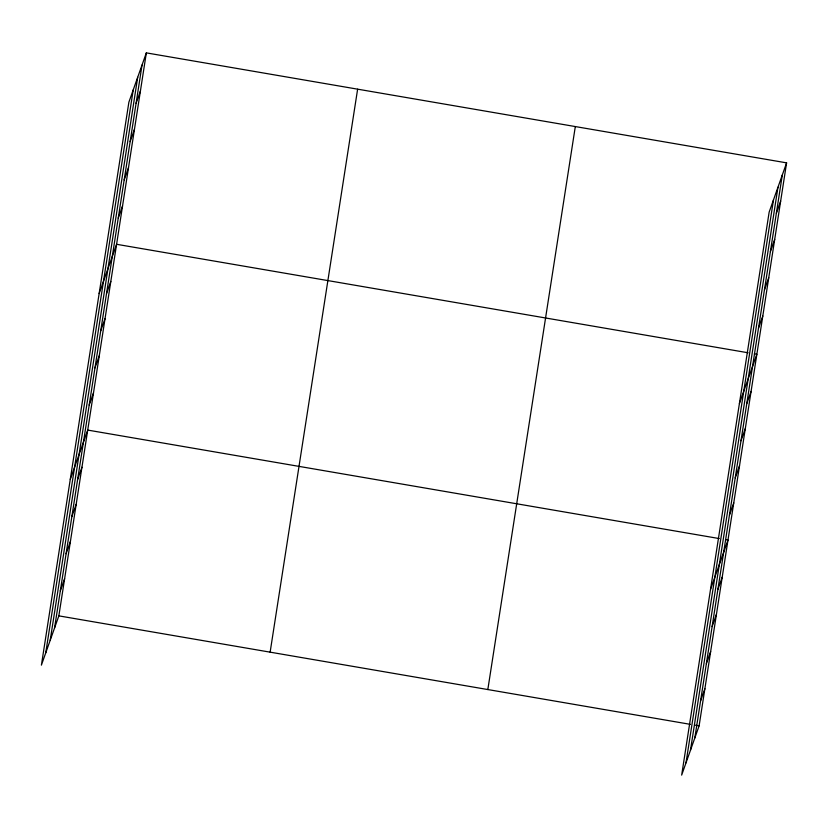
<?xml version="1.0" encoding="UTF-8"?>
<svg xmlns="http://www.w3.org/2000/svg" width="828" height="828" viewBox="0 0 828 828"><rect width="100%" height="100%" fill="white"/><g stroke="black" fill="none" stroke-linecap="round" stroke-linejoin="round"><path stroke-width="1.24" d="M45.737 652.888L133.225 89.9M50.208 640.272L137.696 77.283M54.544 628.028L142.033 65.039M146.339 52.878L128.889 102.144L41.4 665.143L58.85 615.866L146.339 52.878L786.6 162.857L699.111 725.856L681.661 775.122L769.15 212.134L786.6 162.857M270.135 652.164L357.624 89.176M487.827 689.558L575.315 126.57M685.998 762.878L773.487 199.89M690.469 750.261L777.958 187.263M694.806 738.007L782.294 175.018M136.082 103.314L140.387 91.163M130.131 141.598L134.436 129.447M124.179 179.883L128.485 167.722M118.238 218.168L122.544 206.006M99.143 293.567L116.593 244.291L748.15 352.78M106.512 293.609L110.817 281.448M100.737 330.765L105.042 318.604M94.961 367.922L99.267 355.771M89.186 405.078L93.492 392.927M70.276 479.35L87.716 430.084L719.284 538.573M77.635 479.402L81.941 467.24M71.86 516.558L76.166 504.397M66.095 553.715L70.401 541.553M60.32 590.871L64.625 578.71M776.343 213.303L780.649 201.142M770.392 251.588L774.697 239.427M764.451 289.872L768.757 277.711M758.5 328.157L762.805 315.996M739.404 403.546L756.854 354.28L754.37 353.856M746.773 403.598L751.079 391.437M740.998 440.755L745.303 428.594M735.223 477.911L739.528 465.75M729.447 515.068L733.753 502.906M710.538 589.339L727.978 540.063L725.494 539.639M717.907 589.381L722.202 577.22M712.132 626.537L716.437 614.376M706.356 663.694L710.662 651.543M700.581 700.85L704.887 688.699M58.85 615.866L690.407 724.355M695.385 725.214L699.111 725.856"/></g></svg>
